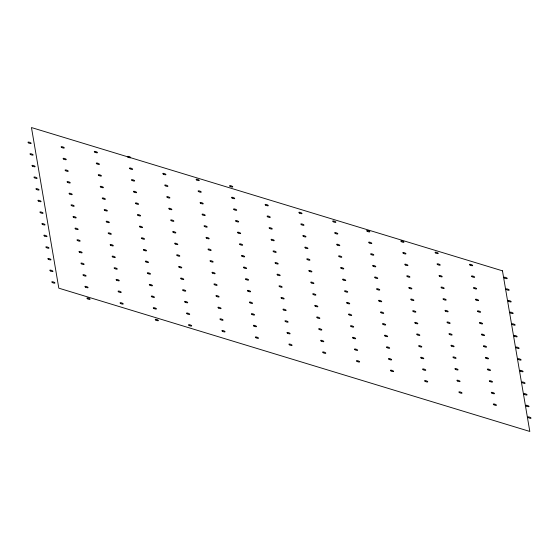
<?xml version="1.0" encoding="UTF-8"?>
<svg xmlns="http://www.w3.org/2000/svg" width="559" height="559" viewBox="0 0 559 559"><rect width="100%" height="100%" fill="white"/><g stroke="black" fill="none" stroke-linecap="round" stroke-linejoin="round"><path stroke-width="0.84" d="M502.464 270.829L31.465 127.55L58.814 288.171L529.813 431.45L502.464 270.829M52.35 282.547A1.705 0.496 19.6 0 0 54.95 283.05A1.705 0.496 19.6 0 0 52.756 281.785A1.705 0.496 19.6 0 0 52.35 282.547M50.366 270.905A1.705 0.496 19.6 0 0 52.965 271.415A1.705 0.496 19.6 0 0 50.771 270.144A1.705 0.496 19.6 0 0 50.366 270.905M48.381 259.271A1.705 0.496 19.6 0 0 50.981 259.774A1.705 0.496 19.6 0 0 48.787 258.51A1.705 0.496 19.6 0 0 48.381 259.271M46.404 247.63A1.705 0.496 19.6 0 0 49.003 248.133A1.705 0.496 19.6 0 0 46.809 246.868A1.705 0.496 19.6 0 0 46.404 247.63M44.42 235.989A1.705 0.496 19.6 0 0 47.019 236.499A1.705 0.496 19.6 0 0 44.825 235.227A1.705 0.496 19.6 0 0 44.42 235.989M42.435 224.348A1.705 0.496 19.6 0 0 45.034 224.858A1.705 0.496 19.6 0 0 42.84 223.593A1.705 0.496 19.6 0 0 42.435 224.348M40.458 212.713A1.705 0.496 19.6 0 0 43.057 213.217A1.705 0.496 19.6 0 0 40.863 211.952A1.705 0.496 19.6 0 0 40.458 212.713M38.473 201.072A1.705 0.496 19.6 0 0 41.073 201.582A1.705 0.496 19.6 0 0 38.878 200.311A1.705 0.496 19.6 0 0 38.473 201.072M36.489 189.431A1.705 0.496 19.6 0 0 39.088 189.941A1.705 0.496 19.6 0 0 36.894 188.669A1.705 0.496 19.6 0 0 36.489 189.431M34.511 177.797A1.705 0.496 19.6 0 0 37.111 178.3A1.705 0.496 19.6 0 0 34.917 177.035A1.705 0.496 19.6 0 0 34.511 177.797M32.527 166.156A1.705 0.496 19.6 0 0 35.126 166.659A1.705 0.496 19.6 0 0 32.932 165.394A1.705 0.496 19.6 0 0 32.527 166.156M30.542 154.515A1.705 0.496 19.6 0 0 33.142 155.025A1.705 0.496 19.6 0 0 30.948 153.753A1.705 0.496 19.6 0 0 30.542 154.515M28.565 142.88A1.705 0.496 19.6 0 0 31.164 143.383A1.705 0.496 19.6 0 0 28.963 142.119A1.705 0.496 19.6 0 0 28.565 142.88M87.477 298.772A1.705 0.496 19.6 0 0 90.076 299.275A1.705 0.496 19.6 0 0 87.882 298.01A1.705 0.496 19.6 0 0 87.477 298.772M85.492 287.13A1.705 0.496 19.6 0 0 88.091 287.64A1.705 0.496 19.6 0 0 85.897 286.369A1.705 0.496 19.6 0 0 85.492 287.13M83.508 275.489A1.705 0.496 19.6 0 0 86.107 275.999A1.705 0.496 19.6 0 0 83.913 274.728A1.705 0.496 19.6 0 0 83.508 275.489M81.523 263.855A1.705 0.496 19.6 0 0 84.13 264.358A1.705 0.496 19.6 0 0 81.928 263.093A1.705 0.496 19.6 0 0 81.523 263.855M79.546 252.214A1.705 0.496 19.6 0 0 82.145 252.717A1.705 0.496 19.6 0 0 79.951 251.452A1.705 0.496 19.6 0 0 79.546 252.214M77.561 240.573A1.705 0.496 19.6 0 0 80.161 241.083A1.705 0.496 19.6 0 0 77.967 239.811A1.705 0.496 19.6 0 0 77.561 240.573M75.577 228.938A1.705 0.496 19.6 0 0 78.183 229.442A1.705 0.496 19.6 0 0 75.982 228.177A1.705 0.496 19.6 0 0 75.577 228.938M73.599 217.297A1.705 0.496 19.6 0 0 76.199 217.8A1.705 0.496 19.6 0 0 74.005 216.536A1.705 0.496 19.6 0 0 73.599 217.297M71.615 205.656A1.705 0.496 19.6 0 0 74.214 206.166A1.705 0.496 19.6 0 0 72.02 204.894A1.705 0.496 19.6 0 0 71.615 205.656M69.63 194.015A1.705 0.496 19.6 0 0 72.237 194.525A1.705 0.496 19.6 0 0 70.036 193.253A1.705 0.496 19.6 0 0 69.63 194.015M67.653 182.381A1.705 0.496 19.6 0 0 70.252 182.884A1.705 0.496 19.6 0 0 68.058 181.619A1.705 0.496 19.6 0 0 67.653 182.381M65.669 170.74A1.705 0.496 19.6 0 0 68.268 171.25A1.705 0.496 19.6 0 0 66.074 169.978A1.705 0.496 19.6 0 0 65.669 170.74M63.684 159.098A1.705 0.496 19.6 0 0 66.283 159.608A1.705 0.496 19.6 0 0 64.089 158.337A1.705 0.496 19.6 0 0 63.684 159.098M61.707 147.464A1.705 0.496 19.6 0 0 64.306 147.967A1.705 0.496 19.6 0 0 62.112 146.703A1.705 0.496 19.6 0 0 61.707 147.464M120.639 303.488A1.705 0.496 19.6 0 0 123.239 303.991A1.705 0.496 19.6 0 0 121.044 302.726A1.705 0.496 19.6 0 0 120.639 303.488M118.655 291.847A1.705 0.496 19.6 0 0 121.254 292.35A1.705 0.496 19.6 0 0 119.06 291.085A1.705 0.496 19.6 0 0 118.655 291.847M116.677 280.206A1.705 0.496 19.6 0 0 119.277 280.716A1.705 0.496 19.6 0 0 117.083 279.444A1.705 0.496 19.6 0 0 116.677 280.206M114.693 268.565A1.705 0.496 19.6 0 0 117.292 269.075A1.705 0.496 19.6 0 0 115.098 267.803A1.705 0.496 19.6 0 0 114.693 268.565M112.708 256.93A1.705 0.496 19.6 0 0 115.308 257.433A1.705 0.496 19.6 0 0 113.114 256.169A1.705 0.496 19.6 0 0 112.708 256.93M110.724 245.289A1.705 0.496 19.6 0 0 113.33 245.799A1.705 0.496 19.6 0 0 111.129 244.528A1.705 0.496 19.6 0 0 110.724 245.289M108.746 233.648A1.705 0.496 19.6 0 0 111.346 234.158A1.705 0.496 19.6 0 0 109.152 232.886A1.705 0.496 19.6 0 0 108.746 233.648M106.762 222.014A1.705 0.496 19.6 0 0 109.361 222.517A1.705 0.496 19.6 0 0 107.167 221.252A1.705 0.496 19.6 0 0 106.762 222.014M104.785 210.373A1.705 0.496 19.6 0 0 107.384 210.876A1.705 0.496 19.6 0 0 105.183 209.611A1.705 0.496 19.6 0 0 104.785 210.373M102.8 198.731A1.705 0.496 19.6 0 0 105.399 199.242A1.705 0.496 19.6 0 0 103.205 197.97A1.705 0.496 19.6 0 0 102.8 198.731M100.816 187.097A1.705 0.496 19.6 0 0 103.415 187.6A1.705 0.496 19.6 0 0 101.221 186.336A1.705 0.496 19.6 0 0 100.816 187.097M98.838 175.456A1.705 0.496 19.6 0 0 101.438 175.959A1.705 0.496 19.6 0 0 99.236 174.694A1.705 0.496 19.6 0 0 98.838 175.456M96.854 163.815A1.705 0.496 19.6 0 0 99.453 164.325A1.705 0.496 19.6 0 0 97.259 163.053A1.705 0.496 19.6 0 0 96.854 163.815M94.869 152.174A1.705 0.496 19.6 0 0 97.469 152.684A1.705 0.496 19.6 0 0 95.275 151.412A1.705 0.496 19.6 0 0 94.869 152.174M155.828 320.097A1.705 0.496 19.6 0 0 158.428 320.6A1.705 0.496 19.6 0 0 156.234 319.336A1.705 0.496 19.6 0 0 155.828 320.097M153.851 308.456A1.705 0.496 19.6 0 0 156.45 308.966A1.705 0.496 19.6 0 0 154.249 307.695A1.705 0.496 19.6 0 0 153.851 308.456M151.866 296.815A1.705 0.496 19.6 0 0 154.466 297.325A1.705 0.496 19.6 0 0 152.272 296.06A1.705 0.496 19.6 0 0 151.866 296.815M149.882 285.181A1.705 0.496 19.6 0 0 152.481 285.684A1.705 0.496 19.6 0 0 150.287 284.419A1.705 0.496 19.6 0 0 149.882 285.181M147.897 273.54A1.705 0.496 19.6 0 0 150.504 274.05A1.705 0.496 19.6 0 0 148.303 272.778A1.705 0.496 19.6 0 0 147.897 273.54M145.92 261.898A1.705 0.496 19.6 0 0 148.519 262.409A1.705 0.496 19.6 0 0 146.325 261.137A1.705 0.496 19.6 0 0 145.92 261.898M143.936 250.264A1.705 0.496 19.6 0 0 146.535 250.767A1.705 0.496 19.6 0 0 144.341 249.503A1.705 0.496 19.6 0 0 143.936 250.264M141.951 238.623A1.705 0.496 19.6 0 0 144.557 239.126A1.705 0.496 19.6 0 0 142.356 237.861A1.705 0.496 19.6 0 0 141.951 238.623M139.974 226.982A1.705 0.496 19.6 0 0 142.573 227.492A1.705 0.496 19.6 0 0 140.379 226.22A1.705 0.496 19.6 0 0 139.974 226.982M137.989 215.341A1.705 0.496 19.6 0 0 140.588 215.851A1.705 0.496 19.6 0 0 138.394 214.586A1.705 0.496 19.6 0 0 137.989 215.341M136.005 203.707A1.705 0.496 19.6 0 0 138.604 204.21A1.705 0.496 19.6 0 0 136.41 202.945A1.705 0.496 19.6 0 0 136.005 203.707M134.027 192.065A1.705 0.496 19.6 0 0 136.627 192.576A1.705 0.496 19.6 0 0 134.433 191.304A1.705 0.496 19.6 0 0 134.027 192.065M132.043 180.424A1.705 0.496 19.6 0 0 134.642 180.934A1.705 0.496 19.6 0 0 132.448 179.663A1.705 0.496 19.6 0 0 132.043 180.424M130.058 168.79A1.705 0.496 19.6 0 0 132.658 169.293A1.705 0.496 19.6 0 0 130.464 168.028A1.705 0.496 19.6 0 0 130.058 168.79M128.081 157.149A1.705 0.496 19.6 0 0 130.68 157.652A1.705 0.496 19.6 0 0 128.486 156.387A1.705 0.496 19.6 0 0 128.081 157.149M189.103 325.45A1.705 0.496 19.6 0 0 191.702 325.953A1.705 0.496 19.6 0 0 189.508 324.688A1.705 0.496 19.6 0 0 189.103 325.45M187.118 313.809A1.705 0.496 19.6 0 0 189.718 314.319A1.705 0.496 19.6 0 0 187.524 313.047A1.705 0.496 19.6 0 0 187.118 313.809M185.141 302.167A1.705 0.496 19.6 0 0 187.74 302.678A1.705 0.496 19.6 0 0 185.546 301.406A1.705 0.496 19.6 0 0 185.141 302.167M183.156 290.533A1.705 0.496 19.6 0 0 185.756 291.036A1.705 0.496 19.6 0 0 183.562 289.772A1.705 0.496 19.6 0 0 183.156 290.533M181.172 278.892A1.705 0.496 19.6 0 0 183.771 279.395A1.705 0.496 19.6 0 0 181.577 278.13A1.705 0.496 19.6 0 0 181.172 278.892M179.194 267.251A1.705 0.496 19.6 0 0 181.794 267.761A1.705 0.496 19.6 0 0 179.6 266.489A1.705 0.496 19.6 0 0 179.194 267.251M177.21 255.61A1.705 0.496 19.6 0 0 179.809 256.12A1.705 0.496 19.6 0 0 177.615 254.855A1.705 0.496 19.6 0 0 177.21 255.61M175.226 243.976A1.705 0.496 19.6 0 0 177.825 244.479A1.705 0.496 19.6 0 0 175.631 243.214A1.705 0.496 19.6 0 0 175.226 243.976M173.248 232.334A1.705 0.496 19.6 0 0 175.847 232.844A1.705 0.496 19.6 0 0 173.646 231.573A1.705 0.496 19.6 0 0 173.248 232.334M171.264 220.693A1.705 0.496 19.6 0 0 173.863 221.203A1.705 0.496 19.6 0 0 171.669 219.932A1.705 0.496 19.6 0 0 171.264 220.693M169.279 209.059A1.705 0.496 19.6 0 0 171.879 209.562A1.705 0.496 19.6 0 0 169.684 208.297A1.705 0.496 19.6 0 0 169.279 209.059M167.302 197.418A1.705 0.496 19.6 0 0 169.901 197.921A1.705 0.496 19.6 0 0 167.7 196.656A1.705 0.496 19.6 0 0 167.302 197.418M165.317 185.777A1.705 0.496 19.6 0 0 167.917 186.287A1.705 0.496 19.6 0 0 165.723 185.015A1.705 0.496 19.6 0 0 165.317 185.777M163.333 174.142A1.705 0.496 19.6 0 0 165.932 174.646A1.705 0.496 19.6 0 0 163.738 173.381A1.705 0.496 19.6 0 0 163.333 174.142M222.461 331.291A1.705 0.496 19.6 0 0 225.06 331.801A1.705 0.496 19.6 0 0 222.866 330.53A1.705 0.496 19.6 0 0 222.461 331.291M220.477 319.65A1.705 0.496 19.6 0 0 223.076 320.16A1.705 0.496 19.6 0 0 220.882 318.889A1.705 0.496 19.6 0 0 220.477 319.65M218.499 308.016A1.705 0.496 19.6 0 0 221.098 308.519A1.705 0.496 19.6 0 0 218.897 307.254A1.705 0.496 19.6 0 0 218.499 308.016M216.515 296.375A1.705 0.496 19.6 0 0 219.114 296.878A1.705 0.496 19.6 0 0 216.92 295.613A1.705 0.496 19.6 0 0 216.515 296.375M214.53 284.734A1.705 0.496 19.6 0 0 217.13 285.244A1.705 0.496 19.6 0 0 214.936 283.972A1.705 0.496 19.6 0 0 214.53 284.734M212.553 273.099A1.705 0.496 19.6 0 0 215.152 273.603A1.705 0.496 19.6 0 0 212.951 272.338A1.705 0.496 19.6 0 0 212.553 273.099M210.568 261.458A1.705 0.496 19.6 0 0 213.168 261.961A1.705 0.496 19.6 0 0 210.974 260.697A1.705 0.496 19.6 0 0 210.568 261.458M208.584 249.817A1.705 0.496 19.6 0 0 211.183 250.327A1.705 0.496 19.6 0 0 208.989 249.055A1.705 0.496 19.6 0 0 208.584 249.817M206.599 238.176A1.705 0.496 19.6 0 0 209.206 238.686A1.705 0.496 19.6 0 0 207.005 237.414A1.705 0.496 19.6 0 0 206.599 238.176M204.622 226.542A1.705 0.496 19.6 0 0 207.221 227.045A1.705 0.496 19.6 0 0 205.027 225.78A1.705 0.496 19.6 0 0 204.622 226.542M202.637 214.901A1.705 0.496 19.6 0 0 205.237 215.404A1.705 0.496 19.6 0 0 203.043 214.139A1.705 0.496 19.6 0 0 202.637 214.901M200.653 203.259A1.705 0.496 19.6 0 0 203.259 203.769A1.705 0.496 19.6 0 0 201.058 202.498A1.705 0.496 19.6 0 0 200.653 203.259M198.676 191.625A1.705 0.496 19.6 0 0 201.275 192.128A1.705 0.496 19.6 0 0 199.081 190.864A1.705 0.496 19.6 0 0 198.676 191.625M196.691 179.984A1.705 0.496 19.6 0 0 199.29 180.487A1.705 0.496 19.6 0 0 197.096 179.222A1.705 0.496 19.6 0 0 196.691 179.984M255.917 337.727A1.705 0.496 19.6 0 0 258.517 338.237A1.705 0.496 19.6 0 0 256.322 336.965A1.705 0.496 19.6 0 0 255.917 337.727M253.94 326.093A1.705 0.496 19.6 0 0 256.539 326.596A1.705 0.496 19.6 0 0 254.338 325.331A1.705 0.496 19.6 0 0 253.94 326.093M251.955 314.451A1.705 0.496 19.6 0 0 254.555 314.955A1.705 0.496 19.6 0 0 252.361 313.69A1.705 0.496 19.6 0 0 251.955 314.451M249.971 302.81A1.705 0.496 19.6 0 0 252.57 303.32A1.705 0.496 19.6 0 0 250.376 302.049A1.705 0.496 19.6 0 0 249.971 302.81M247.993 291.176A1.705 0.496 19.6 0 0 250.593 291.679A1.705 0.496 19.6 0 0 248.392 290.407A1.705 0.496 19.6 0 0 247.993 291.176M246.009 279.535A1.705 0.496 19.6 0 0 248.608 280.038A1.705 0.496 19.6 0 0 246.414 278.773A1.705 0.496 19.6 0 0 246.009 279.535M244.024 267.894A1.705 0.496 19.6 0 0 246.624 268.404A1.705 0.496 19.6 0 0 244.43 267.132A1.705 0.496 19.6 0 0 244.024 267.894M242.047 256.253A1.705 0.496 19.6 0 0 244.646 256.763A1.705 0.496 19.6 0 0 242.452 255.491A1.705 0.496 19.6 0 0 242.047 256.253M240.063 244.618A1.705 0.496 19.6 0 0 242.662 245.121A1.705 0.496 19.6 0 0 240.468 243.857A1.705 0.496 19.6 0 0 240.063 244.618M238.078 232.977A1.705 0.496 19.6 0 0 240.677 233.48A1.705 0.496 19.6 0 0 238.483 232.216A1.705 0.496 19.6 0 0 238.078 232.977M236.094 221.336A1.705 0.496 19.6 0 0 238.7 221.846A1.705 0.496 19.6 0 0 236.499 220.574A1.705 0.496 19.6 0 0 236.094 221.336M234.116 209.695A1.705 0.496 19.6 0 0 236.716 210.205A1.705 0.496 19.6 0 0 234.521 208.94A1.705 0.496 19.6 0 0 234.116 209.695M232.132 198.061A1.705 0.496 19.6 0 0 234.731 198.564A1.705 0.496 19.6 0 0 232.537 197.299A1.705 0.496 19.6 0 0 232.132 198.061M230.147 186.42A1.705 0.496 19.6 0 0 232.754 186.93A1.705 0.496 19.6 0 0 230.553 185.658A1.705 0.496 19.6 0 0 230.147 186.42M289.492 344.847A1.705 0.496 19.6 0 0 292.091 345.357A1.705 0.496 19.6 0 0 289.897 344.085A1.705 0.496 19.6 0 0 289.492 344.847M287.515 333.213A1.705 0.496 19.6 0 0 290.114 333.716A1.705 0.496 19.6 0 0 287.913 332.451A1.705 0.496 19.6 0 0 287.515 333.213M285.53 321.572A1.705 0.496 19.6 0 0 288.13 322.075A1.705 0.496 19.6 0 0 285.935 320.81A1.705 0.496 19.6 0 0 285.53 321.572M283.546 309.931A1.705 0.496 19.6 0 0 286.145 310.441A1.705 0.496 19.6 0 0 283.951 309.169A1.705 0.496 19.6 0 0 283.546 309.931M281.568 298.289A1.705 0.496 19.6 0 0 284.168 298.799A1.705 0.496 19.6 0 0 281.967 297.528A1.705 0.496 19.6 0 0 281.568 298.289M279.584 286.655A1.705 0.496 19.6 0 0 282.183 287.158A1.705 0.496 19.6 0 0 279.989 285.894A1.705 0.496 19.6 0 0 279.584 286.655M277.599 275.014A1.705 0.496 19.6 0 0 280.199 275.517A1.705 0.496 19.6 0 0 278.005 274.252A1.705 0.496 19.6 0 0 277.599 275.014M275.615 263.373A1.705 0.496 19.6 0 0 278.221 263.883A1.705 0.496 19.6 0 0 276.02 262.611A1.705 0.496 19.6 0 0 275.615 263.373M273.637 251.739A1.705 0.496 19.6 0 0 276.237 252.242A1.705 0.496 19.6 0 0 274.043 250.977A1.705 0.496 19.6 0 0 273.637 251.739M271.653 240.097A1.705 0.496 19.6 0 0 274.252 240.601A1.705 0.496 19.6 0 0 272.058 239.336A1.705 0.496 19.6 0 0 271.653 240.097M269.669 228.456A1.705 0.496 19.6 0 0 272.275 228.966A1.705 0.496 19.6 0 0 270.074 227.695A1.705 0.496 19.6 0 0 269.669 228.456M267.691 216.815A1.705 0.496 19.6 0 0 270.29 217.325A1.705 0.496 19.6 0 0 268.096 216.053A1.705 0.496 19.6 0 0 267.691 216.815M265.707 205.181A1.705 0.496 19.6 0 0 268.306 205.684A1.705 0.496 19.6 0 0 266.112 204.419A1.705 0.496 19.6 0 0 265.707 205.181M323.2 352.722A1.705 0.496 19.6 0 0 325.799 353.232A1.705 0.496 19.6 0 0 323.605 351.96A1.705 0.496 19.6 0 0 323.2 352.722M321.215 341.088A1.705 0.496 19.6 0 0 323.815 341.591A1.705 0.496 19.6 0 0 321.621 340.326A1.705 0.496 19.6 0 0 321.215 341.088M319.238 329.447A1.705 0.496 19.6 0 0 321.83 329.95A1.705 0.496 19.6 0 0 319.636 328.685A1.705 0.496 19.6 0 0 319.238 329.447M317.253 317.805A1.705 0.496 19.6 0 0 319.853 318.316A1.705 0.496 19.6 0 0 317.659 317.044A1.705 0.496 19.6 0 0 317.253 317.805M315.269 306.171A1.705 0.496 19.6 0 0 317.868 306.674A1.705 0.496 19.6 0 0 315.674 305.41A1.705 0.496 19.6 0 0 315.269 306.171M313.292 294.53A1.705 0.496 19.6 0 0 315.884 295.033A1.705 0.496 19.6 0 0 313.69 293.768A1.705 0.496 19.6 0 0 313.292 294.53M311.307 282.889A1.705 0.496 19.6 0 0 313.906 283.399A1.705 0.496 19.6 0 0 311.712 282.127A1.705 0.496 19.6 0 0 311.307 282.889M309.323 271.248A1.705 0.496 19.6 0 0 311.922 271.758A1.705 0.496 19.6 0 0 309.728 270.486A1.705 0.496 19.6 0 0 309.323 271.248M307.338 259.614A1.705 0.496 19.6 0 0 309.938 260.117A1.705 0.496 19.6 0 0 307.743 258.852A1.705 0.496 19.6 0 0 307.338 259.614M305.361 247.972A1.705 0.496 19.6 0 0 307.96 248.476A1.705 0.496 19.6 0 0 305.766 247.211A1.705 0.496 19.6 0 0 305.361 247.972M303.376 236.331A1.705 0.496 19.6 0 0 305.976 236.841A1.705 0.496 19.6 0 0 303.782 235.57A1.705 0.496 19.6 0 0 303.376 236.331M301.392 224.697A1.705 0.496 19.6 0 0 303.991 225.2A1.705 0.496 19.6 0 0 301.797 223.935A1.705 0.496 19.6 0 0 301.392 224.697M299.414 213.056A1.705 0.496 19.6 0 0 302.014 213.559A1.705 0.496 19.6 0 0 299.82 212.294A1.705 0.496 19.6 0 0 299.414 213.056M357.04 361.414A1.705 0.496 19.6 0 0 359.64 361.918A1.705 0.496 19.6 0 0 357.446 360.653A1.705 0.496 19.6 0 0 357.04 361.414M355.056 349.773A1.705 0.496 19.6 0 0 357.655 350.276A1.705 0.496 19.6 0 0 355.461 349.012A1.705 0.496 19.6 0 0 355.056 349.773M353.078 338.132A1.705 0.496 19.6 0 0 355.678 338.642A1.705 0.496 19.6 0 0 353.477 337.37A1.705 0.496 19.6 0 0 353.078 338.132M351.094 326.498A1.705 0.496 19.6 0 0 353.693 327.001A1.705 0.496 19.6 0 0 351.499 325.736A1.705 0.496 19.6 0 0 351.094 326.498M349.109 314.857A1.705 0.496 19.6 0 0 351.709 315.36A1.705 0.496 19.6 0 0 349.515 314.095A1.705 0.496 19.6 0 0 349.109 314.857M347.132 303.216A1.705 0.496 19.6 0 0 349.731 303.726A1.705 0.496 19.6 0 0 347.53 302.454A1.705 0.496 19.6 0 0 347.132 303.216M345.148 291.574A1.705 0.496 19.6 0 0 347.747 292.084A1.705 0.496 19.6 0 0 345.553 290.813A1.705 0.496 19.6 0 0 345.148 291.574M343.163 279.94A1.705 0.496 19.6 0 0 345.762 280.443A1.705 0.496 19.6 0 0 343.568 279.179A1.705 0.496 19.6 0 0 343.163 279.94M341.179 268.299A1.705 0.496 19.6 0 0 343.785 268.809A1.705 0.496 19.6 0 0 341.584 267.537A1.705 0.496 19.6 0 0 341.179 268.299M339.201 256.658A1.705 0.496 19.6 0 0 341.801 257.168A1.705 0.496 19.6 0 0 339.606 255.896A1.705 0.496 19.6 0 0 339.201 256.658M337.217 245.024A1.705 0.496 19.6 0 0 339.816 245.527A1.705 0.496 19.6 0 0 337.622 244.262A1.705 0.496 19.6 0 0 337.217 245.024M335.232 233.382A1.705 0.496 19.6 0 0 337.839 233.886A1.705 0.496 19.6 0 0 335.638 232.621A1.705 0.496 19.6 0 0 335.232 233.382M333.255 221.741A1.705 0.496 19.6 0 0 335.854 222.251A1.705 0.496 19.6 0 0 333.66 220.98A1.705 0.496 19.6 0 0 333.255 221.741M391.027 370.952A1.705 0.496 19.6 0 0 393.627 371.456A1.705 0.496 19.6 0 0 391.433 370.191A1.705 0.496 19.6 0 0 391.027 370.952M389.043 359.311A1.705 0.496 19.6 0 0 391.642 359.814A1.705 0.496 19.6 0 0 389.448 358.55A1.705 0.496 19.6 0 0 389.043 359.311M387.059 347.67A1.705 0.496 19.6 0 0 389.665 348.18A1.705 0.496 19.6 0 0 387.464 346.908A1.705 0.496 19.6 0 0 387.059 347.67M385.081 336.029A1.705 0.496 19.6 0 0 387.68 336.539A1.705 0.496 19.6 0 0 385.486 335.274A1.705 0.496 19.6 0 0 385.081 336.029M383.097 324.395A1.705 0.496 19.6 0 0 385.696 324.898A1.705 0.496 19.6 0 0 383.502 323.633A1.705 0.496 19.6 0 0 383.097 324.395M381.112 312.754A1.705 0.496 19.6 0 0 383.712 313.264A1.705 0.496 19.6 0 0 381.517 311.992A1.705 0.496 19.6 0 0 381.112 312.754M379.135 301.112A1.705 0.496 19.6 0 0 381.734 301.622A1.705 0.496 19.6 0 0 379.54 300.351A1.705 0.496 19.6 0 0 379.135 301.112M377.15 289.478A1.705 0.496 19.6 0 0 379.75 289.981A1.705 0.496 19.6 0 0 377.556 288.717A1.705 0.496 19.6 0 0 377.15 289.478M375.173 277.837A1.705 0.496 19.6 0 0 377.772 278.34A1.705 0.496 19.6 0 0 375.571 277.075A1.705 0.496 19.6 0 0 375.173 277.837M373.188 266.196A1.705 0.496 19.6 0 0 375.788 266.706A1.705 0.496 19.6 0 0 373.594 265.434A1.705 0.496 19.6 0 0 373.188 266.196M371.204 254.562A1.705 0.496 19.6 0 0 373.803 255.065A1.705 0.496 19.6 0 0 371.609 253.8A1.705 0.496 19.6 0 0 371.204 254.562M369.219 242.92A1.705 0.496 19.6 0 0 371.819 243.424A1.705 0.496 19.6 0 0 369.625 242.159A1.705 0.496 19.6 0 0 369.219 242.92M367.242 231.279A1.705 0.496 19.6 0 0 369.841 231.789A1.705 0.496 19.6 0 0 367.647 230.518A1.705 0.496 19.6 0 0 367.242 231.279M425.161 381.357A1.705 0.496 19.6 0 0 427.761 381.86A1.705 0.496 19.6 0 0 425.567 380.595A1.705 0.496 19.6 0 0 425.161 381.357M423.177 369.716A1.705 0.496 19.6 0 0 425.776 370.226A1.705 0.496 19.6 0 0 423.582 368.954A1.705 0.496 19.6 0 0 423.177 369.716M421.2 358.081A1.705 0.496 19.6 0 0 423.799 358.585A1.705 0.496 19.6 0 0 421.605 357.32A1.705 0.496 19.6 0 0 421.2 358.081M419.215 346.44A1.705 0.496 19.6 0 0 421.814 346.943A1.705 0.496 19.6 0 0 419.62 345.679A1.705 0.496 19.6 0 0 419.215 346.44M417.231 334.799A1.705 0.496 19.6 0 0 419.83 335.309A1.705 0.496 19.6 0 0 417.636 334.037A1.705 0.496 19.6 0 0 417.231 334.799M415.253 323.158A1.705 0.496 19.6 0 0 417.852 323.668A1.705 0.496 19.6 0 0 415.651 322.403A1.705 0.496 19.6 0 0 415.253 323.158M413.269 311.524A1.705 0.496 19.6 0 0 415.868 312.027A1.705 0.496 19.6 0 0 413.674 310.762A1.705 0.496 19.6 0 0 413.269 311.524M411.284 299.883A1.705 0.496 19.6 0 0 413.884 300.393A1.705 0.496 19.6 0 0 411.69 299.121A1.705 0.496 19.6 0 0 411.284 299.883M409.3 288.241A1.705 0.496 19.6 0 0 411.906 288.751A1.705 0.496 19.6 0 0 409.705 287.48A1.705 0.496 19.6 0 0 409.3 288.241M407.322 276.607A1.705 0.496 19.6 0 0 409.922 277.11A1.705 0.496 19.6 0 0 407.728 275.846A1.705 0.496 19.6 0 0 407.322 276.607M405.338 264.966A1.705 0.496 19.6 0 0 407.937 265.469A1.705 0.496 19.6 0 0 405.743 264.204A1.705 0.496 19.6 0 0 405.338 264.966M403.353 253.325A1.705 0.496 19.6 0 0 405.96 253.835A1.705 0.496 19.6 0 0 403.759 252.563A1.705 0.496 19.6 0 0 403.353 253.325M401.376 241.684A1.705 0.496 19.6 0 0 403.975 242.194A1.705 0.496 19.6 0 0 401.781 240.929A1.705 0.496 19.6 0 0 401.376 241.684M459.442 392.635A1.705 0.496 19.6 0 0 462.041 393.138A1.705 0.496 19.6 0 0 459.847 391.873A1.705 0.496 19.6 0 0 459.442 392.635M457.465 380.993A1.705 0.496 19.6 0 0 460.057 381.497A1.705 0.496 19.6 0 0 457.863 380.232A1.705 0.496 19.6 0 0 457.465 380.993M455.48 369.352A1.705 0.496 19.6 0 0 458.08 369.862A1.705 0.496 19.6 0 0 455.885 368.591A1.705 0.496 19.6 0 0 455.48 369.352M453.496 357.718A1.705 0.496 19.6 0 0 456.095 358.221A1.705 0.496 19.6 0 0 453.901 356.956A1.705 0.496 19.6 0 0 453.496 357.718M451.518 346.077A1.705 0.496 19.6 0 0 454.111 346.58A1.705 0.496 19.6 0 0 451.917 345.315A1.705 0.496 19.6 0 0 451.518 346.077M449.534 334.436A1.705 0.496 19.6 0 0 452.133 334.946A1.705 0.496 19.6 0 0 449.939 333.674A1.705 0.496 19.6 0 0 449.534 334.436M447.549 322.795A1.705 0.496 19.6 0 0 450.149 323.305A1.705 0.496 19.6 0 0 447.955 322.033A1.705 0.496 19.6 0 0 447.549 322.795M445.565 311.16A1.705 0.496 19.6 0 0 448.171 311.663A1.705 0.496 19.6 0 0 445.97 310.399A1.705 0.496 19.6 0 0 445.565 311.16M443.587 299.519A1.705 0.496 19.6 0 0 446.187 300.022A1.705 0.496 19.6 0 0 443.993 298.758A1.705 0.496 19.6 0 0 443.587 299.519M441.603 287.878A1.705 0.496 19.6 0 0 444.202 288.388A1.705 0.496 19.6 0 0 442.008 287.116A1.705 0.496 19.6 0 0 441.603 287.878M439.619 276.244A1.705 0.496 19.6 0 0 442.225 276.747A1.705 0.496 19.6 0 0 440.024 275.482A1.705 0.496 19.6 0 0 439.619 276.244M437.641 264.603A1.705 0.496 19.6 0 0 440.24 265.106A1.705 0.496 19.6 0 0 438.046 263.841A1.705 0.496 19.6 0 0 437.641 264.603M435.657 252.961A1.705 0.496 19.6 0 0 438.256 253.472A1.705 0.496 19.6 0 0 436.062 252.2A1.705 0.496 19.6 0 0 435.657 252.961M493.87 404.758A1.705 0.496 19.6 0 0 496.469 405.261A1.705 0.496 19.6 0 0 494.275 403.996A1.705 0.496 19.6 0 0 493.87 404.758M491.885 393.117A1.705 0.496 19.6 0 0 494.484 393.627A1.705 0.496 19.6 0 0 492.29 392.355A1.705 0.496 19.6 0 0 491.885 393.117M489.908 381.476A1.705 0.496 19.6 0 0 492.507 381.986A1.705 0.496 19.6 0 0 490.313 380.714A1.705 0.496 19.6 0 0 489.908 381.476M487.923 369.841A1.705 0.496 19.6 0 0 490.522 370.344A1.705 0.496 19.6 0 0 488.328 369.08A1.705 0.496 19.6 0 0 487.923 369.841M485.939 358.2A1.705 0.496 19.6 0 0 488.538 358.703A1.705 0.496 19.6 0 0 486.344 357.439A1.705 0.496 19.6 0 0 485.939 358.2M483.961 346.559A1.705 0.496 19.6 0 0 486.561 347.069A1.705 0.496 19.6 0 0 484.367 345.797A1.705 0.496 19.6 0 0 483.961 346.559M481.977 334.925A1.705 0.496 19.6 0 0 484.576 335.428A1.705 0.496 19.6 0 0 482.382 334.163A1.705 0.496 19.6 0 0 481.977 334.925M479.992 323.284A1.705 0.496 19.6 0 0 482.592 323.787A1.705 0.496 19.6 0 0 480.398 322.522A1.705 0.496 19.6 0 0 479.992 323.284M478.015 311.642A1.705 0.496 19.6 0 0 480.614 312.153A1.705 0.496 19.6 0 0 478.42 310.881A1.705 0.496 19.6 0 0 478.015 311.642M476.03 300.001A1.705 0.496 19.6 0 0 478.63 300.511A1.705 0.496 19.6 0 0 476.436 299.24A1.705 0.496 19.6 0 0 476.03 300.001M474.046 288.367A1.705 0.496 19.6 0 0 476.645 288.87A1.705 0.496 19.6 0 0 474.451 287.606A1.705 0.496 19.6 0 0 474.046 288.367M472.069 276.726A1.705 0.496 19.6 0 0 474.668 277.229A1.705 0.496 19.6 0 0 472.467 275.964A1.705 0.496 19.6 0 0 472.069 276.726M470.084 265.085A1.705 0.496 19.6 0 0 472.683 265.595A1.705 0.496 19.6 0 0 470.489 264.323A1.705 0.496 19.6 0 0 470.084 265.085M528.437 417.692A1.705 0.496 19.6 0 0 531.036 418.195A1.705 0.496 19.6 0 0 528.842 416.93A1.705 0.496 19.6 0 0 528.437 417.692M526.452 406.051A1.705 0.496 19.6 0 0 529.052 406.554A1.705 0.496 19.6 0 0 526.857 405.289A1.705 0.496 19.6 0 0 526.452 406.051M524.475 394.409A1.705 0.496 19.6 0 0 527.067 394.92A1.705 0.496 19.6 0 0 524.873 393.648A1.705 0.496 19.6 0 0 524.475 394.409M522.49 382.775A1.705 0.496 19.6 0 0 525.09 383.278A1.705 0.496 19.6 0 0 522.896 382.014A1.705 0.496 19.6 0 0 522.49 382.775M520.506 371.134A1.705 0.496 19.6 0 0 523.105 371.637A1.705 0.496 19.6 0 0 520.911 370.372A1.705 0.496 19.6 0 0 520.506 371.134M518.528 359.493A1.705 0.496 19.6 0 0 521.121 360.003A1.705 0.496 19.6 0 0 518.927 358.731A1.705 0.496 19.6 0 0 518.528 359.493M516.544 347.852A1.705 0.496 19.6 0 0 519.143 348.362A1.705 0.496 19.6 0 0 516.949 347.09A1.705 0.496 19.6 0 0 516.544 347.852M514.559 336.218A1.705 0.496 19.6 0 0 517.159 336.721A1.705 0.496 19.6 0 0 514.965 335.456A1.705 0.496 19.6 0 0 514.559 336.218M512.575 324.576A1.705 0.496 19.6 0 0 515.174 325.079A1.705 0.496 19.6 0 0 512.98 323.815A1.705 0.496 19.6 0 0 512.575 324.576M510.598 312.935A1.705 0.496 19.6 0 0 513.197 313.445A1.705 0.496 19.6 0 0 511.003 312.174A1.705 0.496 19.6 0 0 510.598 312.935M508.613 301.301A1.705 0.496 19.6 0 0 511.212 301.804A1.705 0.496 19.6 0 0 509.018 300.539A1.705 0.496 19.6 0 0 508.613 301.301M506.629 289.66A1.705 0.496 19.6 0 0 509.228 290.163A1.705 0.496 19.6 0 0 507.034 288.898A1.705 0.496 19.6 0 0 506.629 289.66M504.651 278.019A1.705 0.496 19.6 0 0 507.251 278.529A1.705 0.496 19.6 0 0 505.056 277.257A1.705 0.496 19.6 0 0 504.651 278.019"/></g></svg>
